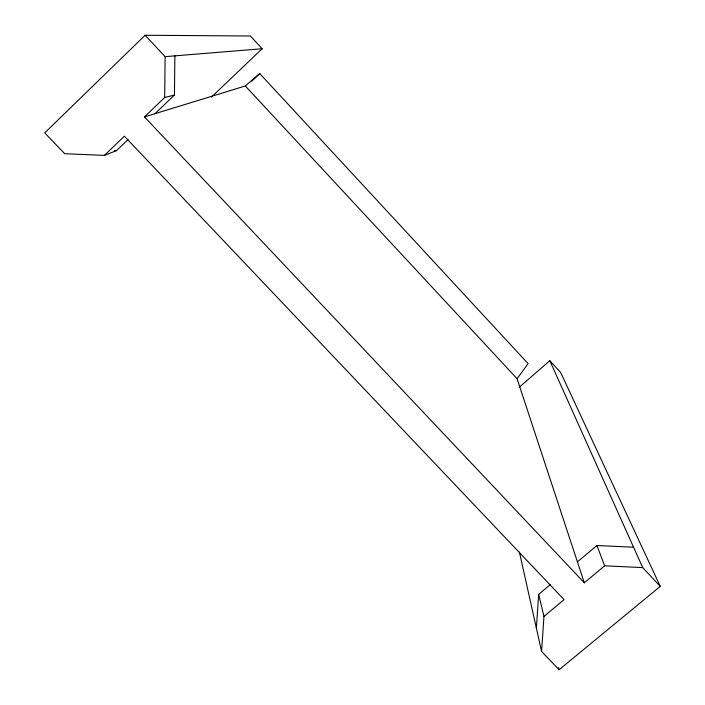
<?xml version="1.0" encoding="UTF-8"?>
<svg xmlns="http://www.w3.org/2000/svg" width="705" height="705" viewBox="0 0 705 705"><rect width="100%" height="100%" fill="white"/><g stroke="black" fill="none" stroke-linecap="round" stroke-linejoin="round"><path stroke-width="1.06" d="M519.418 552.121L541.581 651.464L559.1 669.75L660.259 586.366L642.722 567.604L604.643 565.815L584.304 582.779L144.472 116.907L164.688 97.493L165.12 56.656L145.107 35.25L44.741 132.884L64.71 153.716L104.41 155.382L116.501 150.623L128.019 139.572M155.012 113.672L174.435 95.043L174.902 55.862M536.382 628.173L538.655 594.341L550.42 584.489M541.581 651.464L543.969 616.408L538.655 594.341M584.304 582.779L517.065 378.691L528.115 363.63L259.74 73.567L245.314 85.966L144.472 116.907M104.41 155.382L124.38 136.206L564.079 599.647L543.969 616.408M211.474 97.07L262.154 48.742L250.407 36.008L145.107 35.25M251.861 81.057L259.74 73.567M519.197 387.309L549.812 360.687L560.651 372.443L660.259 586.366M577.413 561.876L596.959 545.511L633.566 547.221M164.688 97.493L174.435 95.043M165.12 56.656L262.154 48.742M114.325 150.526L116.501 150.623M245.314 85.966L517.065 378.691M549.812 360.687L642.722 567.604M596.959 545.511L604.643 565.815M558.58 667.617L559.1 669.75"/></g></svg>
